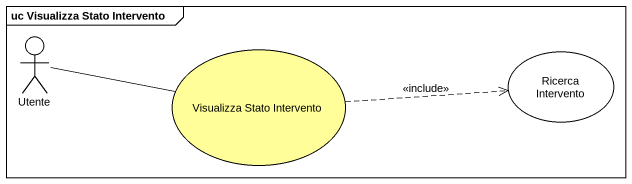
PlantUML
@startuml
mainframe uc Visualizza Stato Intervento
actor Utente
usecase "Visualizza Stato Intervento" as Visualizza_Stato_Intervento #FFFE99
usecase "Ricerca Intervento" as Ricerca_Intervento
Utente -right- Visualizza_Stato_Intervento
Visualizza_Stato_Intervento .right.> Ricerca_Intervento : <<include>>
@enduml
